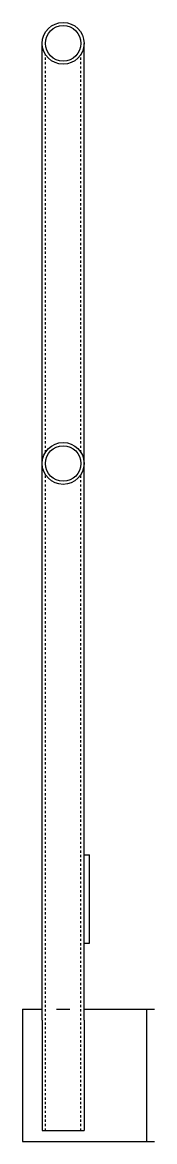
# Model space of a CAD drawing. Header units: inches. Extents: x -3.3 to 2.7, y -8.8 to 42.
import ezdxf

# ---------------------------------------------------------------- set-up
doc = ezdxf.new("R2010")
doc.units = ezdxf.units.IN
doc.header["$LTSCALE"] = 0.5
doc.header["$MEASUREMENT"] = 0
doc.linetypes.add('HIDDEN2', pattern=[0.1875, 0.125, -0.0625])

msp = doc.modelspace()

# ---------------------------------------------------------------- linework, layer by layer
for p, q in [((-2.4, -3.25), (-2.4, 41.05)), ((-0.5, -3.25), (-0.5, 41.05)), ((-0.5, 4.25), (-0.25, 4.25)), ((-0.25, 0.25), (-0.25, 4.25)), ((-0.5, 0.25), (-0.25, 0.25)), ((-3.3, -2.75), (-3.3, -8.75)), ((-3.3, -2.75), (-2.4, -2.75)), ((-0.5, -2.75), (2.7, -2.75)), ((2.325, -2.75), (2.325, -8.75)), ((-2.4, -3.25), (-2.4, -8.25)), ((-0.5, -3.25), (-0.5, -8.25)), ((-2.4, -8.25), (-0.5, -8.25)), ((-3.3, -8.75), (2.7, -8.75))]:
    msp.add_line(p, q)
at = {"linetype": 'HIDDEN2'}
for p, q in [((-2.255, 22.504), (-2.255, 40.546)), ((-0.645, 22.504), (-0.645, 40.546)), ((-2.255, -8.25), (-2.255, 21.496)), ((-0.645, -8.25), (-0.645, 21.496))]:
    msp.add_line(p, q, dxfattribs=at)
at = {"linetype": 'ByBlock'}
msp.add_line((-1.755, -2.75), (-1.145, -2.75), dxfattribs=at)
for centre, radius in [((-1.45, 41.05), 0.95), ((-1.45, 41.05), 0.805), ((-1.45, 22), 0.95), ((-1.45, 22), 0.805)]:
    msp.add_circle(centre, radius)

doc.saveas('drawing.dxf')
